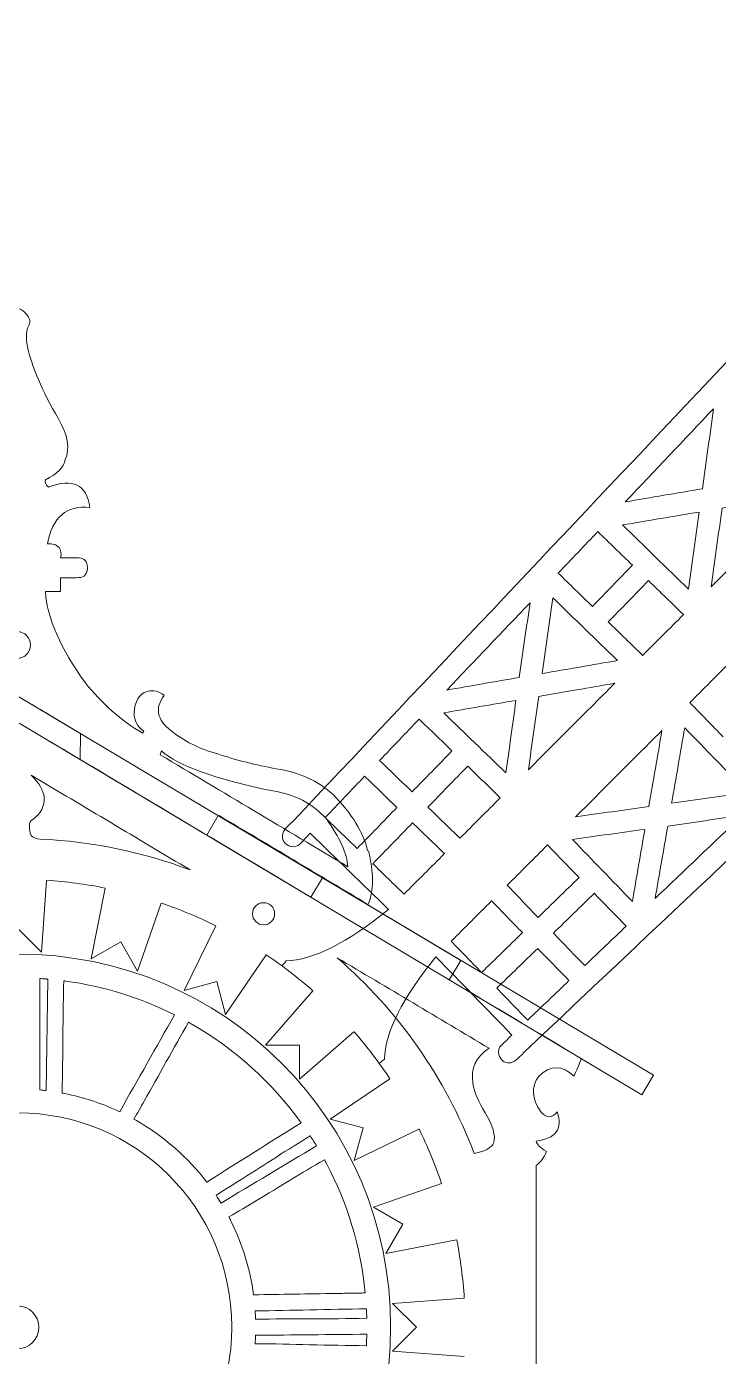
# Model space of a CAD drawing. Header units: inches. Extents: x -28.6 to 20.8, y -14.2 to 28.3.
# Drawn here: x 9.03 to 12.92, y 18.77 to 26.26 of the extents above; entities that cross this region are included whole.
import ezdxf

# ---------------------------------------------------------------- set-up
doc = ezdxf.new("R2010")
doc.units = ezdxf.units.IN
doc.header["$MEASUREMENT"] = 0
doc.layers.add('Layer 1', color=7, linetype='Continuous')

msp = doc.modelspace()

# ---------------------------------------------------------------- linework, layer by layer
at = {"layer": 'Layer 1', "lineweight": 9}
for points in [[(14.7479, 26.2553), (13.3406, 24.7653), (11.9333, 23.2754), (10.526, 21.7854)], [(16.2964, 24.7068), (14.8064, 23.2995), (13.3164, 21.8923), (11.8264, 20.485)], [(12.3956, 23.5812), (12.561, 23.7559), (12.7265, 23.9305), (12.8919, 24.1052)], [(12.8919, 24.1052), (12.8711, 23.9552), (12.8504, 23.8051), (12.8296, 23.6551)], [(12.3956, 23.5812), (12.5402, 23.6058), (12.6849, 23.6305), (12.8296, 23.6551)], [(12.2997, 22.906), (12.3751, 22.9834), (12.4504, 23.0607), (12.5258, 23.1381)], [(11.8503, 22.0746), (12.3364, 22.5608), (12.3156, 22.54), (12.3364, 22.5608)], [(12.1157, 21.8092), (12.6018, 22.2954), (12.581, 22.2746), (12.6018, 22.2954)], [(10.6225, 21.7166), (10.6038, 21.6969), (10.585, 21.6772), (10.5662, 21.6575)], [(11.0636, 21.288), (10.9166, 21.4309), (10.7696, 21.5737), (10.6225, 21.7166)], [(9.1383, 21.4523), (9.2477, 21.4451), (9.3577, 21.4306), (9.4677, 21.4086)], [(9.1383, 21.4523), (9.2477, 21.4451), (9.3577, 21.4306), (9.4677, 21.4086)], [(9.7837, 21.3243), (9.8875, 21.289), (9.99, 21.2466), (10.0906, 21.1968)], [(9.7837, 21.3243), (9.8875, 21.289), (9.99, 21.2466), (10.0906, 21.1968)], [(10.374, 21.0336), (10.4651, 20.9726), (10.5531, 20.9051), (10.6374, 20.831)], [(10.374, 21.0336), (10.4651, 20.9726), (10.5531, 20.9051), (10.6374, 20.831)], [(11.3291, 21.0226), (11.4719, 20.8755), (11.6148, 20.7285), (11.7577, 20.5815)], [(10.8689, 20.6), (10.9412, 20.5176), (11.0087, 20.4295), (11.0709, 20.3362)], [(10.8689, 20.6), (10.9412, 20.5176), (11.0087, 20.4295), (11.0709, 20.3362)], [(11.7577, 20.5815), (11.738, 20.5627), (11.7183, 20.5439), (11.6986, 20.5251)], [(11.2348, 20.0531), (11.2832, 19.9548), (11.3257, 19.8523), (11.3616, 19.746)], [(11.2348, 20.0531), (11.2832, 19.9548), (11.3257, 19.8523), (11.3616, 19.746)], [(11.4466, 19.4302), (11.4679, 19.3226), (11.4824, 19.2126), (11.4896, 19.1007)], [(11.4466, 19.4302), (11.4679, 19.3226), (11.4824, 19.2126), (11.4896, 19.1007)]]:
    msp.add_open_spline(points, degree=3, dxfattribs=at)
at = {"layer": 'Layer 1', "color": 1, "lineweight": 9}
for points, knots in [([(9.3671, 23.1974), (9.3691, 23.2054), (9.3694, 23.2139), (9.368, 23.2232), (9.368, 23.2232), (9.3655, 23.2534), (9.3455, 23.2675), (9.3083, 23.2657), (9.3083, 23.2657), (9.2781, 23.2657), (9.2478, 23.2657), (9.2176, 23.2657), (9.2176, 23.2657), (9.2237, 23.2908), (9.2208, 23.3104), (9.2089, 23.3245), (9.2089, 23.3245), (9.1927, 23.3406), (9.1714, 23.3478), (9.1449, 23.3458), (9.1449, 23.3458), (9.1709, 23.4954), (9.2503, 23.5634), (9.383, 23.5498), (9.383, 23.5498), (9.3639, 23.6787), (9.286, 23.7169), (9.1493, 23.6645), (9.1493, 23.6645), (9.1328, 23.6807), (9.1273, 23.6943), (9.1328, 23.7053), (9.1328, 23.7053), (9.1978, 23.7373), (9.2349, 23.7752), (9.2443, 23.8189), (9.2443, 23.8189), (9.2715, 23.8811), (9.2585, 23.9575), (9.2055, 24.0482), (9.2055, 24.0482), (9.1137, 24.2079), (9.0555, 24.3436), (9.031, 24.4553), (9.031, 24.4553), (9.0206, 24.5092), (9.0238, 24.5498), (9.0406, 24.5772), (9.0406, 24.5772), (9.0501, 24.5963), (9.0451, 24.6161), (9.0256, 24.6365), (9.0256, 24.6365), (9.0054, 24.6598), (8.9881, 24.6708), (8.9738, 24.6695)], [0, 0, 0, 0, 0.071429, 0.071429, 0.071429, 0.071429, 0.142857, 0.142857, 0.142857, 0.142857, 0.214286, 0.214286, 0.214286, 0.214286, 0.285714, 0.285714, 0.285714, 0.285714, 0.357143, 0.357143, 0.357143, 0.357143, 0.428571, 0.428571, 0.428571, 0.428571, 0.5, 0.5, 0.5, 0.5, 0.571429, 0.571429, 0.571429, 0.571429, 0.642857, 0.642857, 0.642857, 0.642857, 0.714286, 0.714286, 0.714286, 0.714286, 0.785714, 0.785714, 0.785714, 0.785714, 0.857143, 0.857143, 0.857143, 0.857143, 0.928571, 0.928571, 0.928571, 0.928571, 1, 1, 1, 1]), ([(9.2166, 23.1549), (9.2468, 23.1549), (9.2771, 23.1549), (9.3073, 23.1549), (9.3073, 23.1549), (9.3446, 23.1531), (9.3645, 23.1672), (9.3671, 23.1974)], [0, 0, 0, 0, 0.5, 0.5, 0.5, 0.5, 1, 1, 1, 1]), ([(9.3558, 22.5647), (9.2174, 22.7561), (9.1429, 22.9266), (9.1322, 23.0763), (9.1322, 23.0763), (9.1603, 23.0763), (9.1885, 23.0763), (9.2166, 23.0762), (9.2166, 23.0762), (9.2166, 23.1025), (9.2166, 23.1287), (9.2166, 23.1549)], [0, 0, 0, 0, 0.333333, 0.333333, 0.333333, 0.333333, 0.666667, 0.666667, 0.666667, 0.666667, 1, 1, 1, 1]), ([(8.9738, 22.8511), (9.0152, 22.8511), (9.0488, 22.8175), (9.0488, 22.7761), (9.0488, 22.7761), (9.0488, 22.7347), (9.0152, 22.7011), (8.9738, 22.7011), (8.9738, 22.7011), (8.9324, 22.7011), (8.8988, 22.7347), (8.8988, 22.7761), (8.8988, 22.7761), (8.8988, 22.8175), (8.9324, 22.8511), (8.9738, 22.8511)], [0, 0, 0, 0, 0.25, 0.25, 0.25, 0.25, 0.5, 0.5, 0.5, 0.5, 0.75, 0.75, 0.75, 0.75, 1, 1, 1, 1]), ([(9.839, 22.2947), (9.7591, 22.3557), (9.7464, 22.4216), (9.801, 22.4925), (9.801, 22.4925), (9.7716, 22.5168), (9.7393, 22.5244), (9.7043, 22.5151), (9.7043, 22.5151), (9.6595, 22.4999), (9.635, 22.4591), (9.6309, 22.3927), (9.6309, 22.3927), (9.6323, 22.3513), (9.6506, 22.3173), (9.6858, 22.2909), (9.6858, 22.2909), (9.6838, 22.2871), (9.6818, 22.2832), (9.6798, 22.2794)], [0, 0, 0, 0, 0.2, 0.2, 0.2, 0.2, 0.4, 0.4, 0.4, 0.4, 0.6, 0.6, 0.6, 0.6, 0.8, 0.8, 0.8, 0.8, 1, 1, 1, 1]), ([(12.5541, 20.3551), (12.5541, 20.3551), (8.9738, 22.4909), (8.9738, 22.4909), (8.9738, 22.4909), (8.9738, 22.4909), (8.9748, 22.3424), (8.9748, 22.3424), (8.9748, 22.3424), (8.9748, 22.3424), (12.4891, 20.2461), (12.4891, 20.2461), (12.4891, 20.2461), (12.4891, 20.2461), (12.5541, 20.3551), (12.5541, 20.3551)], [0, 0, 0, 0, 0.25, 0.25, 0.25, 0.25, 0.5, 0.5, 0.5, 0.5, 0.75, 0.75, 0.75, 0.75, 1, 1, 1, 1]), ([(10.1054, 21.8159), (10.1054, 21.8159), (10.0403, 21.7068), (10.0403, 21.7068), (10.0403, 21.7068), (10.0403, 21.7068), (9.3284, 22.1315), (9.3284, 22.1315), (9.3284, 22.1315), (9.3284, 22.1315), (9.3303, 22.2782), (9.3303, 22.2782)], [0, 0, 0, 0, 0.333333, 0.333333, 0.333333, 0.333333, 0.666667, 0.666667, 0.666667, 0.666667, 1, 1, 1, 1]), ([(10.8345, 21.5284), (10.8296, 21.6026), (10.7892, 21.6924), (10.7134, 21.7978), (10.7134, 21.7978), (10.6351, 21.8848), (10.5344, 21.9371), (10.4113, 21.9549), (10.4113, 21.9549), (10.09, 22.0212), (9.8811, 22.0963), (9.7848, 22.1803), (9.7848, 22.1803), (9.7825, 22.1731), (9.7803, 22.1659), (9.7781, 22.1587)], [0, 0, 0, 0, 0.25, 0.25, 0.25, 0.25, 0.5, 0.5, 0.5, 0.5, 0.75, 0.75, 0.75, 0.75, 1, 1, 1, 1]), ([(10.102, 22.163), (10.2076, 22.1282), (10.3171, 22.1005), (10.4306, 22.0799), (10.4306, 22.0799), (10.5593, 22.0603), (10.6663, 22.0119), (10.7516, 21.9347), (10.7516, 21.9347), (10.8577, 21.8263), (10.9223, 21.7208), (10.9454, 21.6184)], [0, 0, 0, 0, 0.333333, 0.333333, 0.333333, 0.333333, 0.666667, 0.666667, 0.666667, 0.666667, 1, 1, 1, 1]), ([(9.052, 22.0441), (9.0982, 21.9975), (9.1224, 21.9566), (9.1244, 21.9213), (9.1244, 21.9213), (9.1286, 21.8701), (9.1075, 21.828), (9.0612, 21.7951), (9.0612, 21.7951), (9.0478, 21.7882), (9.0418, 21.7764), (9.0433, 21.7597), (9.0433, 21.7597), (9.0413, 21.7348), (9.0446, 21.7164), (9.053, 21.7044), (9.053, 21.7044), (9.0609, 21.6924), (9.0776, 21.6857), (9.103, 21.6842)], [0, 0, 0, 0, 0.2, 0.2, 0.2, 0.2, 0.4, 0.4, 0.4, 0.4, 0.6, 0.6, 0.6, 0.6, 0.8, 0.8, 0.8, 0.8, 1, 1, 1, 1]), ([(10.9508, 21.6189), (10.9797, 21.4986), (10.9805, 21.3978), (10.9489, 21.3163), (10.9489, 21.3163), (10.6687, 21.4835), (10.3893, 21.6501), (10.1108, 21.8163)], [0, 0, 0, 0, 0.5, 0.5, 0.5, 0.5, 1, 1, 1, 1]), ([(11.4049, 20.8928), (11.4049, 20.8928), (11.4699, 21.0019), (11.4699, 21.0019), (11.4699, 21.0019), (11.4699, 21.0019), (10.691, 21.4666), (10.691, 21.4666), (10.691, 21.4666), (10.691, 21.4666), (10.6259, 21.3575), (10.6259, 21.3575)], [0, 0, 0, 0, 0.333333, 0.333333, 0.333333, 0.333333, 0.666667, 0.666667, 0.666667, 0.666667, 1, 1, 1, 1]), ([(10.4224, 21.2639), (10.4224, 21.2293), (10.3944, 21.2014), (10.3599, 21.2014), (10.3599, 21.2014), (10.3254, 21.2014), (10.2974, 21.2293), (10.2974, 21.2639), (10.2974, 21.2639), (10.2974, 21.2984), (10.3254, 21.3264), (10.3599, 21.3264), (10.3599, 21.3264), (10.3944, 21.3264), (10.4224, 21.2984), (10.4224, 21.2639)], [0, 0, 0, 0, 0.25, 0.25, 0.25, 0.25, 0.5, 0.5, 0.5, 0.5, 0.75, 0.75, 0.75, 0.75, 1, 1, 1, 1]), ([(6.8748, 18.9402), (6.8748, 18.9415), (6.8748, 18.9428), (6.8748, 18.9442), (6.8748, 18.9442), (6.877, 20.1036), (7.8189, 21.0372), (8.9772, 21.0372), (8.9772, 21.0372), (10.1368, 21.0372), (11.0748, 20.1015), (11.0748, 18.9402)], [0, 0, 0, 0, 0.333333, 0.333333, 0.333333, 0.333333, 0.666667, 0.666667, 0.666667, 0.666667, 1, 1, 1, 1]), ([(9.1012, 20.8997), (9.0986, 20.7227), (9.1024, 20.5449), (9.1018, 20.3676), (9.1018, 20.3676), (9.1017, 20.3359), (9.1015, 20.3042), (9.101, 20.2725)], [0, 0, 0, 0, 0.5, 0.5, 0.5, 0.5, 1, 1, 1, 1]), ([(9.1012, 20.8996), (9.1012, 20.8996), (9.1063, 20.8993), (9.1063, 20.8993), (9.1063, 20.8993), (9.1166, 20.8986), (9.1269, 20.8979), (9.1372, 20.897), (9.1372, 20.897), (9.1372, 20.897), (9.1379, 20.897), (9.1379, 20.897), (9.1379, 20.897), (9.1379, 20.897), (9.1386, 20.8969), (9.1386, 20.8969), (9.1386, 20.8969), (9.1386, 20.8969), (9.1393, 20.8969), (9.1393, 20.8969), (9.1393, 20.8969), (9.1393, 20.8969), (9.14, 20.8968), (9.14, 20.8968), (9.14, 20.8968), (9.14, 20.8968), (9.1407, 20.8968), (9.1407, 20.8968), (9.1407, 20.8968), (9.1407, 20.8968), (9.1414, 20.8967), (9.1414, 20.8967), (9.1414, 20.8967), (9.1414, 20.8967), (9.1421, 20.8966), (9.1421, 20.8966), (9.1421, 20.8966), (9.1421, 20.8966), (9.1428, 20.8966), (9.1428, 20.8966), (9.1428, 20.8966), (9.1428, 20.8966), (9.1435, 20.8965), (9.1435, 20.8965), (9.1435, 20.8965), (9.1435, 20.8965), (9.1442, 20.8965), (9.1442, 20.8965), (9.1442, 20.8965), (9.1442, 20.8965), (9.1449, 20.8964), (9.1449, 20.8964), (9.1449, 20.8964), (9.1449, 20.8964), (9.1456, 20.8963), (9.1456, 20.8963), (9.1456, 20.8963), (9.1456, 20.8963), (9.1462, 20.8963), (9.1462, 20.8963), (9.1462, 20.8963), (9.1462, 20.8963), (9.1463, 20.8963), (9.1463, 20.8963)], [0, 0, 0, 0, 0.0625, 0.0625, 0.0625, 0.0625, 0.125, 0.125, 0.125, 0.125, 0.1875, 0.1875, 0.1875, 0.1875, 0.25, 0.25, 0.25, 0.25, 0.3125, 0.3125, 0.3125, 0.3125, 0.375, 0.375, 0.375, 0.375, 0.4375, 0.4375, 0.4375, 0.4375, 0.5, 0.5, 0.5, 0.5, 0.5625, 0.5625, 0.5625, 0.5625, 0.625, 0.625, 0.625, 0.625, 0.6875, 0.6875, 0.6875, 0.6875, 0.75, 0.75, 0.75, 0.75, 0.8125, 0.8125, 0.8125, 0.8125, 0.875, 0.875, 0.875, 0.875, 0.9375, 0.9375, 0.9375, 0.9375, 1, 1, 1, 1]), ([(9.1365, 20.2688), (9.1365, 20.2688), (9.1365, 20.2688), (9.1365, 20.2688), (9.1365, 20.2688), (9.1365, 20.2688), (9.1462, 20.8963), (9.1462, 20.8963), (9.1462, 20.8963), (9.1462, 20.8963), (9.1462, 20.8963), (9.1462, 20.8963)], [0, 0, 0, 0, 0.333333, 0.333333, 0.333333, 0.333333, 0.666667, 0.666667, 0.666667, 0.666667, 1, 1, 1, 1]), ([(9.2357, 20.8866), (9.2305, 20.7101), (9.2315, 20.5294), (9.2282, 20.3517), (9.2282, 20.3517), (9.2276, 20.3194), (9.2269, 20.2872), (9.2259, 20.2552)], [0, 0, 0, 0, 0.5, 0.5, 0.5, 0.5, 1, 1, 1, 1]), ([(9.2358, 20.8866), (9.2358, 20.8866), (9.2409, 20.886), (9.2409, 20.886), (9.2409, 20.886), (9.2409, 20.886), (9.2449, 20.8854), (9.2449, 20.8854), (9.2449, 20.8854), (9.4631, 20.8558), (9.6698, 20.7905), (9.859, 20.6956)], [0, 0, 0, 0, 0.333333, 0.333333, 0.333333, 0.333333, 0.666667, 0.666667, 0.666667, 0.666667, 1, 1, 1, 1]), ([(9.9383, 20.6535), (9.8526, 20.5069), (9.772, 20.3574), (9.6883, 20.2097), (9.6883, 20.2097), (9.6691, 20.176), (9.6498, 20.1423), (9.6302, 20.1088)], [0, 0, 0, 0, 0.5, 0.5, 0.5, 0.5, 1, 1, 1, 1]), ([(9.9383, 20.6535), (9.9383, 20.6535), (9.9383, 20.6535), (9.9383, 20.6535), (9.9383, 20.6535), (9.9383, 20.6535), (9.9422, 20.6513), (9.9422, 20.6513), (9.9422, 20.6513), (9.9422, 20.6513), (9.9522, 20.6456), (9.9522, 20.6456), (9.9522, 20.6456), (10.1964, 20.5061), (10.4077, 20.3156), (10.5715, 20.0885)], [0, 0, 0, 0, 0.25, 0.25, 0.25, 0.25, 0.5, 0.5, 0.5, 0.5, 0.75, 0.75, 0.75, 0.75, 1, 1, 1, 1]), ([(11.6287, 20.507), (11.5556, 20.4606), (11.5254, 20.3951), (11.5381, 20.3106), (11.5381, 20.3106), (11.546, 20.2587), (11.5692, 20.2033), (11.6076, 20.1443), (11.6076, 20.1443), (11.6505, 20.0716), (11.6665, 20.0157), (11.6556, 19.9766)], [0, 0, 0, 0, 0.333333, 0.333333, 0.333333, 0.333333, 0.666667, 0.666667, 0.666667, 0.666667, 1, 1, 1, 1]), ([(12.0117, 20.1487), (11.9829, 20.1135), (11.9526, 20.1135), (11.9209, 20.1487), (11.9209, 20.1487), (11.8681, 20.2232), (11.8639, 20.2903), (11.9082, 20.3499), (11.9082, 20.3499), (11.9752, 20.4142), (12.0414, 20.4141), (12.1069, 20.3496), (12.1069, 20.3496), (12.121, 20.3827), (12.1351, 20.4158), (12.1492, 20.4488)], [0, 0, 0, 0, 0.25, 0.25, 0.25, 0.25, 0.5, 0.5, 0.5, 0.5, 0.75, 0.75, 0.75, 0.75, 1, 1, 1, 1]), ([(9.1011, 20.2726), (9.1129, 20.2715), (9.1247, 20.2702), (9.1365, 20.2688), (9.1365, 20.2688), (9.1365, 20.2688), (9.1365, 20.2688), (9.1365, 20.2688), (9.1365, 20.2688), (9.1365, 20.2688), (9.1367, 20.2688), (9.1367, 20.2688)], [0, 0, 0, 0, 0.333333, 0.333333, 0.333333, 0.333333, 0.666667, 0.666667, 0.666667, 0.666667, 1, 1, 1, 1]), ([(9.226, 20.2552), (9.2301, 20.2544), (9.2342, 20.2536), (9.2384, 20.2528), (9.2384, 20.2528), (9.3478, 20.2312), (9.4524, 20.1963), (9.5504, 20.1499)], [0, 0, 0, 0, 0.5, 0.5, 0.5, 0.5, 1, 1, 1, 1]), ([(7.7684, 18.9389), (7.7684, 18.9406), (7.7684, 18.9424), (7.7684, 18.9441), (7.7684, 18.9441), (7.7684, 18.9441), (7.7684, 18.9449), (7.7684, 18.9449), (7.7684, 18.9449), (7.7717, 19.6092), (8.312, 20.1436), (8.9762, 20.1436), (8.9762, 20.1436), (9.6411, 20.1436), (10.1792, 19.608), (10.1811, 18.9426), (10.1811, 18.9426), (10.1812, 18.9414), (10.1812, 18.9401), (10.1812, 18.9389)], [0, 0, 0, 0, 0.2, 0.2, 0.2, 0.2, 0.4, 0.4, 0.4, 0.4, 0.6, 0.6, 0.6, 0.6, 0.8, 0.8, 0.8, 0.8, 1, 1, 1, 1]), ([(11.8934, 19.8481), (11.9191, 19.8655), (11.9384, 19.8914), (11.9515, 19.9257), (11.9515, 19.9257), (11.9177, 19.9467), (11.8984, 19.9664), (11.8934, 19.9848), (11.8934, 19.9848), (12.0052, 19.9987), (12.0446, 20.0533), (12.0117, 20.1487)], [0, 0, 0, 0, 0.333333, 0.333333, 0.333333, 0.333333, 0.666667, 0.666667, 0.666667, 0.666667, 1, 1, 1, 1]), ([(9.6302, 20.1088), (9.6351, 20.106), (9.64, 20.1033), (9.6448, 20.1005), (9.6448, 20.1005), (9.7984, 20.0121), (9.9328, 19.8941), (10.0401, 19.7543)], [0, 0, 0, 0, 0.5, 0.5, 0.5, 0.5, 1, 1, 1, 1]), ([(10.6224, 20.0144), (10.6224, 20.0144), (10.6223, 20.0144), (10.6223, 20.0144), (10.6223, 20.0144), (10.4947, 19.9366), (10.3693, 19.8549), (10.2429, 19.7749), (10.2429, 19.7749), (10.1929, 19.7432), (10.1428, 19.7118), (10.0923, 19.6811)], [0, 0, 0, 0, 0.333333, 0.333333, 0.333333, 0.333333, 0.666667, 0.666667, 0.666667, 0.666667, 1, 1, 1, 1]), ([(10.6223, 20.0144), (10.6223, 20.0144), (10.6223, 20.0144), (10.6223, 20.0144), (10.6223, 20.0144), (10.6223, 20.0144), (10.6238, 20.0121), (10.6238, 20.0121), (10.6238, 20.0121), (10.6354, 19.9943), (10.6467, 19.9763), (10.6578, 19.9581)], [0, 0, 0, 0, 0.333333, 0.333333, 0.333333, 0.333333, 0.666667, 0.666667, 0.666667, 0.666667, 1, 1, 1, 1]), ([(10.7026, 19.8803), (10.5738, 19.8056), (10.447, 19.7269), (10.3194, 19.6499), (10.3194, 19.6499), (10.2681, 19.619), (10.2168, 19.5884), (10.1651, 19.5584), (10.1651, 19.5584), (10.1651, 19.5584), (10.165, 19.5583), (10.165, 19.5583), (10.165, 19.5583), (10.165, 19.5583), (10.165, 19.5583), (10.165, 19.5583)], [0, 0, 0, 0, 0.25, 0.25, 0.25, 0.25, 0.5, 0.5, 0.5, 0.5, 0.75, 0.75, 0.75, 0.75, 1, 1, 1, 1]), ([(10.7026, 19.8803), (10.7026, 19.8803), (10.7026, 19.8803), (10.7026, 19.8803), (10.7026, 19.8803), (10.7026, 19.8803), (10.7038, 19.878), (10.7038, 19.878), (10.7038, 19.878), (10.7073, 19.8715), (10.7108, 19.8651), (10.7142, 19.8586), (10.7142, 19.8586), (10.831, 19.6378), (10.907, 19.3918), (10.932, 19.1305), (10.932, 19.1305), (10.932, 19.1305), (10.932, 19.1305), (10.932, 19.1305)], [0, 0, 0, 0, 0.2, 0.2, 0.2, 0.2, 0.4, 0.4, 0.4, 0.4, 0.6, 0.6, 0.6, 0.6, 0.8, 0.8, 0.8, 0.8, 1, 1, 1, 1]), ([(10.165, 19.5584), (10.165, 19.5584), (10.165, 19.5583), (10.165, 19.5583), (10.165, 19.5583), (10.1694, 19.5499), (10.1737, 19.5414), (10.1779, 19.5329), (10.1779, 19.5329), (10.2409, 19.4055), (10.2842, 19.2666), (10.3038, 19.12), (10.3038, 19.12), (10.3038, 19.12), (10.3039, 19.1197), (10.3039, 19.1197)], [0, 0, 0, 0, 0.25, 0.25, 0.25, 0.25, 0.5, 0.5, 0.5, 0.5, 0.75, 0.75, 0.75, 0.75, 1, 1, 1, 1]), ([(10.3038, 19.12), (10.3038, 19.12), (10.3038, 19.12), (10.3038, 19.12), (10.3038, 19.12), (10.4573, 19.1226), (10.6114, 19.1251), (10.7653, 19.1277), (10.7653, 19.1277), (10.7653, 19.1277), (10.7751, 19.1279), (10.7751, 19.1279), (10.7751, 19.1279), (10.7751, 19.1279), (10.7849, 19.128), (10.7849, 19.128), (10.7849, 19.128), (10.7849, 19.128), (10.7947, 19.1282), (10.7947, 19.1282), (10.7947, 19.1282), (10.7947, 19.1282), (10.8045, 19.1284), (10.8045, 19.1284), (10.8045, 19.1284), (10.8045, 19.1284), (10.8143, 19.1285), (10.8143, 19.1285), (10.8143, 19.1285), (10.8143, 19.1285), (10.8241, 19.1287), (10.8241, 19.1287), (10.8241, 19.1287), (10.8241, 19.1287), (10.834, 19.1289), (10.834, 19.1289), (10.834, 19.1289), (10.834, 19.1289), (10.8438, 19.129), (10.8438, 19.129), (10.8438, 19.129), (10.8438, 19.129), (10.8536, 19.1292), (10.8536, 19.1292), (10.8536, 19.1292), (10.8536, 19.1292), (10.8732, 19.1295), (10.8732, 19.1295), (10.8732, 19.1295), (10.8732, 19.1295), (10.883, 19.1297), (10.883, 19.1297), (10.883, 19.1297), (10.883, 19.1297), (10.8928, 19.1299), (10.8928, 19.1299), (10.8928, 19.1299), (10.8928, 19.1299), (10.9026, 19.13), (10.9026, 19.13), (10.9026, 19.13), (10.9026, 19.13), (10.9124, 19.1302), (10.9124, 19.1302), (10.9124, 19.1302), (10.9124, 19.1302), (10.9222, 19.1304), (10.9222, 19.1304), (10.9222, 19.1304), (10.9222, 19.1304), (10.932, 19.1305), (10.932, 19.1305), (10.932, 19.1305), (10.932, 19.1305), (10.932, 19.1305), (10.932, 19.1305)], [0, 0, 0, 0, 0.052632, 0.052632, 0.052632, 0.052632, 0.105263, 0.105263, 0.105263, 0.105263, 0.157895, 0.157895, 0.157895, 0.157895, 0.210526, 0.210526, 0.210526, 0.210526, 0.263158, 0.263158, 0.263158, 0.263158, 0.315789, 0.315789, 0.315789, 0.315789, 0.368421, 0.368421, 0.368421, 0.368421, 0.421053, 0.421053, 0.421053, 0.421053, 0.473684, 0.473684, 0.473684, 0.473684, 0.526316, 0.526316, 0.526316, 0.526316, 0.578947, 0.578947, 0.578947, 0.578947, 0.631579, 0.631579, 0.631579, 0.631579, 0.684211, 0.684211, 0.684211, 0.684211, 0.736842, 0.736842, 0.736842, 0.736842, 0.789474, 0.789474, 0.789474, 0.789474, 0.842105, 0.842105, 0.842105, 0.842105, 0.894737, 0.894737, 0.894737, 0.894737, 0.947368, 0.947368, 0.947368, 0.947368, 1, 1, 1, 1]), ([(8.9748, 19.0577), (9.0413, 19.0577), (9.0953, 19.0037), (9.0953, 18.9372), (9.0953, 18.9372), (9.0953, 18.8706), (9.0413, 18.8166), (8.9748, 18.8166), (8.9748, 18.8166), (8.9082, 18.8166), (8.8542, 18.8706), (8.8542, 18.9372), (8.8542, 18.9372), (8.8542, 19.0037), (8.9082, 19.0577), (8.9748, 19.0577)], [0, 0, 0, 0, 0.25, 0.25, 0.25, 0.25, 0.5, 0.5, 0.5, 0.5, 0.75, 0.75, 0.75, 0.75, 1, 1, 1, 1]), ([(10.9385, 19.041), (10.8321, 19.0406), (10.7257, 19.038), (10.6194, 19.0355), (10.6194, 19.0355), (10.5172, 19.033), (10.4151, 19.0306), (10.3128, 19.0303)], [0, 0, 0, 0, 0.5, 0.5, 0.5, 0.5, 1, 1, 1, 1]), ([(10.9385, 19.0409), (10.9385, 19.0409), (10.9385, 19.0409), (10.9385, 19.0409), (10.9385, 19.0409), (10.9394, 19.0233), (10.9401, 19.0058), (10.9405, 18.9881)], [0, 0, 0, 0, 0.5, 0.5, 0.5, 0.5, 1, 1, 1, 1]), ([(6.8748, 18.9402), (6.8748, 17.7789), (7.8152, 16.8372), (8.9748, 16.8372), (8.9748, 16.8372), (10.1344, 16.8372), (11.0748, 17.7789), (11.0748, 18.9402)], [0, 0, 0, 0, 0.5, 0.5, 0.5, 0.5, 1, 1, 1, 1]), ([(7.7684, 18.9389), (7.7684, 18.2718), (8.3086, 17.7307), (8.9748, 17.7307), (8.9748, 17.7307), (9.6409, 17.7307), (10.1812, 18.2718), (10.1812, 18.9389)], [0, 0, 0, 0, 0.5, 0.5, 0.5, 0.5, 1, 1, 1, 1]), ([(10.9405, 18.9881), (10.9405, 18.9881), (10.937, 18.988), (10.937, 18.988), (10.937, 18.988), (10.8348, 18.9857), (10.7328, 18.9855), (10.6308, 18.9853), (10.6308, 18.9853), (10.5257, 18.985), (10.4205, 18.9848), (10.3152, 18.9824)], [0, 0, 0, 0, 0.333333, 0.333333, 0.333333, 0.333333, 0.666667, 0.666667, 0.666667, 0.666667, 1, 1, 1, 1]), ([(10.3126, 18.8446), (10.3126, 18.8446), (10.3126, 18.8448), (10.3126, 18.8448), (10.3126, 18.8448), (10.3137, 18.8605), (10.3145, 18.8764), (10.3151, 18.8922)], [0, 0, 0, 0, 0.5, 0.5, 0.5, 0.5, 1, 1, 1, 1]), ([(10.9382, 18.8339), (10.9382, 18.8339), (10.9382, 18.834), (10.9382, 18.834), (10.9382, 18.834), (10.9382, 18.834), (10.9383, 18.8341), (10.9383, 18.8341), (10.9383, 18.8341), (10.9394, 18.8554), (10.9402, 18.8768), (10.9406, 18.8983)], [0, 0, 0, 0, 0.333333, 0.333333, 0.333333, 0.333333, 0.666667, 0.666667, 0.666667, 0.666667, 1, 1, 1, 1]), ([(10.9383, 18.834), (10.9383, 18.834), (10.9382, 18.834), (10.9382, 18.834), (10.9382, 18.834), (10.8319, 18.8343), (10.7256, 18.837), (10.6193, 18.8396), (10.6193, 18.8396), (10.5188, 18.842), (10.4183, 18.8444), (10.3178, 18.8448), (10.3178, 18.8448), (10.3178, 18.8448), (10.3126, 18.8448), (10.3126, 18.8448)], [0, 0, 0, 0, 0.25, 0.25, 0.25, 0.25, 0.5, 0.5, 0.5, 0.5, 0.75, 0.75, 0.75, 0.75, 1, 1, 1, 1])]:
    msp.add_open_spline(points, degree=3, knots=knots, dxfattribs=at)
at = {"layer": 'Layer 1', "lineweight": 9}
for points, knots in [([(12.8784, 23.1028), (12.9787, 23.203), (13.1524, 23.3767), (13.3995, 23.6238), (13.3995, 23.6238), (13.2464, 23.5979), (13.0933, 23.572), (12.9403, 23.5461), (12.9403, 23.5461), (12.9196, 23.3983), (12.899, 23.2505), (12.8784, 23.1028)], [0, 0, 0, 0, 0.333333, 0.333333, 0.333333, 0.333333, 0.666667, 0.666667, 0.666667, 0.666667, 1, 1, 1, 1]), ([(12.7514, 23.091), (12.6275, 23.2111), (12.5036, 23.3312), (12.3797, 23.4513), (12.3797, 23.4513), (12.5236, 23.4756), (12.6675, 23.5), (12.8114, 23.5243), (12.8114, 23.5243), (12.7914, 23.3799), (12.7714, 23.2354), (12.7514, 23.091)], [0, 0, 0, 0, 0.333333, 0.333333, 0.333333, 0.333333, 0.666667, 0.666667, 0.666667, 0.666667, 1, 1, 1, 1]), ([(12.4358, 23.2253), (12.3709, 23.2882), (12.3059, 23.3511), (12.241, 23.414), (12.241, 23.414), (12.1667, 23.3361), (12.0924, 23.2582), (12.0181, 23.1802), (12.0181, 23.1802), (12.0821, 23.1179), (12.1462, 23.0555), (12.2102, 22.9932), (12.2102, 22.9932), (12.2854, 23.0705), (12.3606, 23.1479), (12.4358, 23.2253)], [0, 0, 0, 0, 0.25, 0.25, 0.25, 0.25, 0.5, 0.5, 0.5, 0.5, 0.75, 0.75, 0.75, 0.75, 1, 1, 1, 1]), ([(12.5258, 23.1381), (12.5915, 23.0745), (12.6572, 23.0109), (12.7229, 22.9472), (12.7229, 22.9472), (12.6463, 22.8707), (12.5698, 22.7941), (12.4932, 22.7176), (12.4932, 22.7176), (12.4287, 22.7804), (12.3642, 22.8432), (12.2997, 22.906)], [0, 0, 0, 0, 0.333333, 0.333333, 0.333333, 0.333333, 0.666667, 0.666667, 0.666667, 0.666667, 1, 1, 1, 1]), ([(11.3912, 22.5228), (11.5474, 22.6866), (11.7036, 22.8504), (11.8598, 23.0142), (11.8598, 23.0142), (11.8391, 22.8738), (11.8184, 22.7334), (11.7977, 22.593), (11.7977, 22.593), (11.6622, 22.5696), (11.5267, 22.5462), (11.3912, 22.5228)], [0, 0, 0, 0, 0.333333, 0.333333, 0.333333, 0.333333, 0.666667, 0.666667, 0.666667, 0.666667, 1, 1, 1, 1]), ([(12.3516, 22.6887), (12.2099, 22.6642), (12.0684, 22.6398), (11.9268, 22.6153), (11.9268, 22.6153), (11.9469, 22.7576), (11.967, 22.8998), (11.9871, 23.0421), (11.9871, 23.0421), (12.1086, 22.9243), (12.2301, 22.8065), (12.3516, 22.6887)], [0, 0, 0, 0, 0.333333, 0.333333, 0.333333, 0.333333, 0.666667, 0.666667, 0.666667, 0.666667, 1, 1, 1, 1]), ([(13.1792, 22.4848), (13.1155, 22.5504), (13.0519, 22.6161), (12.9883, 22.6818), (12.9883, 22.6818), (12.9117, 22.6053), (12.8352, 22.5287), (12.7586, 22.4521), (12.7586, 22.4521), (12.8214, 22.3876), (12.8843, 22.3231), (12.9471, 22.2586)], [0, 0, 0, 0, 0.333333, 0.333333, 0.333333, 0.333333, 0.666667, 0.666667, 0.666667, 0.666667, 1, 1, 1, 1]), ([(12.3364, 22.5608), (12.1938, 22.5361), (12.0512, 22.5115), (11.9086, 22.4868), (11.9086, 22.4868), (11.8891, 22.3494), (11.8697, 22.212), (11.8503, 22.0746)], [0, 0, 0, 0, 0.5, 0.5, 0.5, 0.5, 1, 1, 1, 1]), ([(11.7238, 22.0568), (11.6071, 22.1693), (11.4904, 22.2818), (11.3738, 22.3944), (11.3738, 22.3944), (11.5092, 22.4178), (11.6446, 22.4412), (11.78, 22.4646), (11.78, 22.4646), (11.7613, 22.3287), (11.7425, 22.1927), (11.7238, 22.0568)], [0, 0, 0, 0, 0.333333, 0.333333, 0.333333, 0.333333, 0.666667, 0.666667, 0.666667, 0.666667, 1, 1, 1, 1]), ([(11.0132, 22.1263), (11.0741, 22.0675), (11.1351, 22.0086), (11.196, 21.9497), (11.196, 21.9497), (11.2707, 22.0266), (11.3454, 22.1034), (11.4201, 22.1803), (11.4201, 22.1803), (11.3586, 22.24), (11.297, 22.2997), (11.2354, 22.3594), (11.2354, 22.3594), (11.1613, 22.2817), (11.0873, 22.204), (11.0132, 22.1263)], [0, 0, 0, 0, 0.25, 0.25, 0.25, 0.25, 0.5, 0.5, 0.5, 0.5, 0.75, 0.75, 0.75, 0.75, 1, 1, 1, 1]), ([(12.7297, 22.3105), (12.7053, 22.1689), (12.6808, 22.0273), (12.6564, 21.8857), (12.6564, 21.8857), (12.7986, 21.9058), (12.9409, 21.9259), (13.0832, 21.9461), (13.0832, 21.9461), (12.9654, 22.0675), (12.8476, 22.189), (12.7297, 22.3105)], [0, 0, 0, 0, 0.333333, 0.333333, 0.333333, 0.333333, 0.666667, 0.666667, 0.666667, 0.666667, 1, 1, 1, 1]), ([(12.6018, 22.2954), (12.5772, 22.1528), (12.5525, 22.0101), (12.5279, 21.8675), (12.5279, 21.8675), (12.3905, 21.8481), (12.2531, 21.8286), (12.1157, 21.8092)], [0, 0, 0, 0, 0.5, 0.5, 0.5, 0.5, 1, 1, 1, 1]), ([(11.4652, 21.6896), (11.405, 21.7477), (11.3449, 21.8059), (11.2847, 21.864), (11.2847, 21.864), (11.3594, 21.9407), (11.4342, 22.0175), (11.5089, 22.0942), (11.5089, 22.0942), (11.57, 22.035), (11.631, 21.9757), (11.6921, 21.9165), (11.6921, 21.9165), (11.6165, 21.8409), (11.5408, 21.7652), (11.4652, 21.6896)], [0, 0, 0, 0, 0.25, 0.25, 0.25, 0.25, 0.5, 0.5, 0.5, 0.5, 0.75, 0.75, 0.75, 0.75, 1, 1, 1, 1]), ([(10.9287, 22.0377), (10.8548, 21.9602), (10.781, 21.8828), (10.7072, 21.8054), (10.7072, 21.8054), (10.7669, 21.7473), (10.8266, 21.6892), (10.8864, 21.6312), (10.8864, 21.6312), (10.961, 21.708), (11.0357, 21.7848), (11.1103, 21.8616), (11.1103, 21.8616), (11.0498, 21.9203), (10.9892, 21.979), (10.9287, 22.0377)], [0, 0, 0, 0, 0.25, 0.25, 0.25, 0.25, 0.5, 0.5, 0.5, 0.5, 0.75, 0.75, 0.75, 0.75, 1, 1, 1, 1]), ([(10.526, 21.7854), (10.4854, 21.7494), (10.4654, 21.7218), (10.4661, 21.7026), (10.4661, 21.7026), (10.4661, 21.6724), (10.4817, 21.6522), (10.5129, 21.6421), (10.5129, 21.6421), (10.5354, 21.6388), (10.5532, 21.644), (10.5662, 21.6575)], [0, 0, 0, 0, 0.333333, 0.333333, 0.333333, 0.333333, 0.666667, 0.666667, 0.666667, 0.666667, 1, 1, 1, 1]), ([(11.1988, 21.7758), (11.124, 21.6991), (11.0492, 21.6223), (10.9745, 21.5456), (10.9745, 21.5456), (11.0331, 21.4886), (11.0917, 21.4316), (11.1503, 21.3746), (11.1503, 21.3746), (11.2261, 21.4505), (11.302, 21.5264), (11.3779, 21.6022), (11.3779, 21.6022), (11.3182, 21.6601), (11.2585, 21.718), (11.1988, 21.7758)], [0, 0, 0, 0, 0.25, 0.25, 0.25, 0.25, 0.5, 0.5, 0.5, 0.5, 0.75, 0.75, 0.75, 0.75, 1, 1, 1, 1]), ([(12.5638, 21.3501), (12.7276, 21.5063), (12.8915, 21.6625), (13.0553, 21.8187), (13.0553, 21.8187), (12.9149, 21.798), (12.7745, 21.7773), (12.6341, 21.7566), (12.6341, 21.7566), (12.6106, 21.6211), (12.5872, 21.4856), (12.5638, 21.3501)], [0, 0, 0, 0, 0.333333, 0.333333, 0.333333, 0.333333, 0.666667, 0.666667, 0.666667, 0.666667, 1, 1, 1, 1]), ([(12.0978, 21.6827), (12.2104, 21.566), (12.3229, 21.4494), (12.4354, 21.3327), (12.4354, 21.3327), (12.4589, 21.4681), (12.4823, 21.6035), (12.5057, 21.7389), (12.5057, 21.7389), (12.3697, 21.7202), (12.2338, 21.7014), (12.0978, 21.6827)], [0, 0, 0, 0, 0.333333, 0.333333, 0.333333, 0.333333, 0.666667, 0.666667, 0.666667, 0.666667, 1, 1, 1, 1]), ([(11.7306, 21.4241), (11.7888, 21.364), (11.8469, 21.3038), (11.9051, 21.2436), (11.9051, 21.2436), (11.9818, 21.3184), (12.0585, 21.3931), (12.1353, 21.4678), (12.1353, 21.4678), (12.076, 21.5289), (12.0168, 21.59), (11.9576, 21.6511), (11.9576, 21.6511), (11.8819, 21.5754), (11.8063, 21.4998), (11.7306, 21.4241)], [0, 0, 0, 0, 0.25, 0.25, 0.25, 0.25, 0.5, 0.5, 0.5, 0.5, 0.75, 0.75, 0.75, 0.75, 1, 1, 1, 1]), ([(8.9748, 21.1832), (8.9748, 21.1832), (9.1096, 21.047), (9.1096, 21.047), (9.1096, 21.047), (9.1096, 21.047), (9.1383, 21.452), (9.1383, 21.452)], [0, 0, 0, 0, 0.5, 0.5, 0.5, 0.5, 1, 1, 1, 1]), ([(8.9748, 21.1832), (8.9748, 21.1832), (9.1096, 21.047), (9.1096, 21.047), (9.1096, 21.047), (9.1096, 21.047), (9.1383, 21.452), (9.1383, 21.452)], [0, 0, 0, 0, 0.5, 0.5, 0.5, 0.5, 1, 1, 1, 1]), ([(9.5561, 21.1067), (9.5561, 21.1067), (9.3906, 21.0099), (9.3906, 21.0099), (9.3906, 21.0099), (9.3906, 21.0099), (9.4677, 21.4086), (9.4677, 21.4086)], [0, 0, 0, 0, 0.5, 0.5, 0.5, 0.5, 1, 1, 1, 1]), ([(9.5561, 21.1067), (9.5561, 21.1067), (9.3906, 21.0099), (9.3906, 21.0099), (9.3906, 21.0099), (9.3906, 21.0099), (9.4677, 21.4086), (9.4677, 21.4086)], [0, 0, 0, 0, 0.5, 0.5, 0.5, 0.5, 1, 1, 1, 1]), ([(9.5561, 21.1067), (9.5561, 21.1067), (9.651, 20.9402), (9.651, 20.9402), (9.651, 20.9402), (9.651, 20.9402), (9.7836, 21.3239), (9.7836, 21.3239)], [0, 0, 0, 0, 0.5, 0.5, 0.5, 0.5, 1, 1, 1, 1]), ([(9.5561, 21.1067), (9.5561, 21.1067), (9.651, 20.9402), (9.651, 20.9402), (9.651, 20.9402), (9.651, 20.9402), (9.7836, 21.3239), (9.7836, 21.3239)], [0, 0, 0, 0, 0.5, 0.5, 0.5, 0.5, 1, 1, 1, 1]), ([(11.8169, 21.1577), (11.7401, 21.0829), (11.6634, 21.0082), (11.5866, 20.9334), (11.5866, 20.9334), (11.5296, 20.992), (11.4727, 21.0506), (11.4157, 21.1092), (11.4157, 21.1092), (11.4916, 21.1851), (11.5674, 21.261), (11.6433, 21.3368), (11.6433, 21.3368), (11.7012, 21.2771), (11.759, 21.2174), (11.8169, 21.1577)], [0, 0, 0, 0, 0.25, 0.25, 0.25, 0.25, 0.5, 0.5, 0.5, 0.5, 0.75, 0.75, 0.75, 0.75, 1, 1, 1, 1]), ([(12.1674, 20.9721), (12.1085, 21.0331), (12.0497, 21.094), (11.9908, 21.1549), (11.9908, 21.1549), (12.0676, 21.2296), (12.1445, 21.3044), (12.2213, 21.3791), (12.2213, 21.3791), (12.2811, 21.3175), (12.3408, 21.2559), (12.4005, 21.1944), (12.4005, 21.1944), (12.3228, 21.1203), (12.2451, 21.0462), (12.1674, 20.9721)], [0, 0, 0, 0, 0.25, 0.25, 0.25, 0.25, 0.5, 0.5, 0.5, 0.5, 0.75, 0.75, 0.75, 0.75, 1, 1, 1, 1]), ([(11.0636, 21.288), (10.8305, 21.1003), (10.6382, 21.0038), (10.4867, 20.9985), (10.4867, 20.9985), (10.4802, 20.9908), (10.47, 20.9786), (10.4635, 20.9708)], [0, 0, 0, 0, 0.5, 0.5, 0.5, 0.5, 1, 1, 1, 1]), ([(10.0978, 20.8823), (10.0978, 20.8823), (9.9129, 20.8317), (9.9129, 20.8317), (9.9129, 20.8317), (9.9129, 20.8317), (10.0906, 21.1968), (10.0906, 21.1968)], [0, 0, 0, 0, 0.5, 0.5, 0.5, 0.5, 1, 1, 1, 1]), ([(10.0978, 20.8823), (10.0978, 20.8823), (9.9129, 20.8317), (9.9129, 20.8317), (9.9129, 20.8317), (9.9129, 20.8317), (10.0906, 21.1968), (10.0906, 21.1968)], [0, 0, 0, 0, 0.5, 0.5, 0.5, 0.5, 1, 1, 1, 1]), ([(10.0978, 20.8823), (10.0978, 20.8823), (10.1464, 20.6969), (10.1464, 20.6969), (10.1464, 20.6969), (10.1464, 20.6969), (10.3738, 21.0333), (10.3738, 21.0333)], [0, 0, 0, 0, 0.5, 0.5, 0.5, 0.5, 1, 1, 1, 1]), ([(10.0978, 20.8823), (10.0978, 20.8823), (10.1464, 20.6969), (10.1464, 20.6969), (10.1464, 20.6969), (10.1464, 20.6969), (10.3738, 21.0333), (10.3738, 21.0333)], [0, 0, 0, 0, 0.5, 0.5, 0.5, 0.5, 1, 1, 1, 1]), ([(12.0787, 20.8876), (12.0013, 20.8138), (11.9239, 20.7399), (11.8464, 20.6661), (11.8464, 20.6661), (11.7884, 20.7258), (11.7303, 20.7856), (11.6722, 20.8453), (11.6722, 20.8453), (11.749, 20.92), (11.8258, 20.9946), (11.9026, 21.0693), (11.9026, 21.0693), (11.9613, 21.0087), (12.02, 20.9482), (12.0787, 20.8876)], [0, 0, 0, 0, 0.25, 0.25, 0.25, 0.25, 0.5, 0.5, 0.5, 0.5, 0.75, 0.75, 0.75, 0.75, 1, 1, 1, 1]), ([(11.3291, 21.0226), (11.1413, 20.7895), (11.0449, 20.5972), (11.0396, 20.4457), (11.0396, 20.4457), (11.0272, 20.4353), (11.0236, 20.4323), (11.0112, 20.4219)], [0, 0, 0, 0, 0.5, 0.5, 0.5, 0.5, 1, 1, 1, 1]), ([(10.563, 20.5253), (10.563, 20.5253), (10.3713, 20.5243), (10.3713, 20.5243), (10.3713, 20.5243), (10.3713, 20.5243), (10.6374, 20.831), (10.6374, 20.831)], [0, 0, 0, 0, 0.5, 0.5, 0.5, 0.5, 1, 1, 1, 1]), ([(10.563, 20.5253), (10.563, 20.5253), (10.3713, 20.5243), (10.3713, 20.5243), (10.3713, 20.5243), (10.3713, 20.5243), (10.6374, 20.831), (10.6374, 20.831)], [0, 0, 0, 0, 0.5, 0.5, 0.5, 0.5, 1, 1, 1, 1]), ([(10.563, 20.5253), (10.563, 20.5253), (10.5619, 20.3337), (10.5619, 20.3337), (10.5619, 20.3337), (10.5619, 20.3337), (10.8686, 20.5998), (10.8686, 20.5998)], [0, 0, 0, 0, 0.5, 0.5, 0.5, 0.5, 1, 1, 1, 1]), ([(10.563, 20.5253), (10.563, 20.5253), (10.5619, 20.3337), (10.5619, 20.3337), (10.5619, 20.3337), (10.5619, 20.3337), (10.8686, 20.5998), (10.8686, 20.5998)], [0, 0, 0, 0, 0.5, 0.5, 0.5, 0.5, 1, 1, 1, 1]), ([(11.8264, 20.485), (11.7905, 20.4443), (11.7629, 20.4243), (11.7437, 20.425), (11.7437, 20.425), (11.7134, 20.425), (11.6933, 20.4406), (11.6832, 20.4718), (11.6832, 20.4718), (11.6799, 20.4944), (11.685, 20.5121), (11.6986, 20.5251)], [0, 0, 0, 0, 0.333333, 0.333333, 0.333333, 0.333333, 0.666667, 0.666667, 0.666667, 0.666667, 1, 1, 1, 1]), ([(10.9199, 20.0602), (10.9199, 20.0602), (10.7345, 20.1088), (10.7345, 20.1088), (10.7345, 20.1088), (10.7345, 20.1088), (11.0709, 20.3362), (11.0709, 20.3362)], [0, 0, 0, 0, 0.5, 0.5, 0.5, 0.5, 1, 1, 1, 1]), ([(10.9199, 20.0602), (10.9199, 20.0602), (10.7345, 20.1088), (10.7345, 20.1088), (10.7345, 20.1088), (10.7345, 20.1088), (11.0709, 20.3362), (11.0709, 20.3362)], [0, 0, 0, 0, 0.5, 0.5, 0.5, 0.5, 1, 1, 1, 1]), ([(10.9199, 20.0602), (10.9199, 20.0602), (10.8693, 19.8753), (10.8693, 19.8753), (10.8693, 19.8753), (10.8693, 19.8753), (11.2344, 20.0529), (11.2344, 20.0529)], [0, 0, 0, 0, 0.5, 0.5, 0.5, 0.5, 1, 1, 1, 1]), ([(10.9199, 20.0602), (10.9199, 20.0602), (10.8693, 19.8753), (10.8693, 19.8753), (10.8693, 19.8753), (10.8693, 19.8753), (11.2344, 20.0529), (11.2344, 20.0529)], [0, 0, 0, 0, 0.5, 0.5, 0.5, 0.5, 1, 1, 1, 1]), ([(11.1443, 19.5185), (11.1443, 19.5185), (10.9778, 19.6134), (10.9778, 19.6134), (10.9778, 19.6134), (10.9778, 19.6134), (11.3616, 19.746), (11.3616, 19.746)], [0, 0, 0, 0, 0.5, 0.5, 0.5, 0.5, 1, 1, 1, 1]), ([(11.1443, 19.5185), (11.1443, 19.5185), (10.9778, 19.6134), (10.9778, 19.6134), (10.9778, 19.6134), (10.9778, 19.6134), (11.3616, 19.746), (11.3616, 19.746)], [0, 0, 0, 0, 0.5, 0.5, 0.5, 0.5, 1, 1, 1, 1]), ([(11.1443, 19.5185), (11.1443, 19.5185), (11.0476, 19.353), (11.0476, 19.353), (11.0476, 19.353), (11.0476, 19.353), (11.4462, 19.4301), (11.4462, 19.4301)], [0, 0, 0, 0, 0.5, 0.5, 0.5, 0.5, 1, 1, 1, 1]), ([(11.1443, 19.5185), (11.1443, 19.5185), (11.0476, 19.353), (11.0476, 19.353), (11.0476, 19.353), (11.0476, 19.353), (11.4462, 19.4301), (11.4462, 19.4301)], [0, 0, 0, 0, 0.5, 0.5, 0.5, 0.5, 1, 1, 1, 1]), ([(11.2208, 18.9372), (11.2208, 18.9372), (11.0846, 19.072), (11.0846, 19.072), (11.0846, 19.072), (11.0846, 19.072), (11.4896, 19.1007), (11.4896, 19.1007)], [0, 0, 0, 0, 0.5, 0.5, 0.5, 0.5, 1, 1, 1, 1]), ([(11.2208, 18.9372), (11.2208, 18.9372), (11.0846, 19.072), (11.0846, 19.072), (11.0846, 19.072), (11.0846, 19.072), (11.4896, 19.1007), (11.4896, 19.1007)], [0, 0, 0, 0, 0.5, 0.5, 0.5, 0.5, 1, 1, 1, 1]), ([(11.2208, 18.9372), (11.2208, 18.9372), (11.0846, 18.8024), (11.0846, 18.8024), (11.0846, 18.8024), (11.0846, 18.8024), (11.4896, 18.7736), (11.4896, 18.7736)], [0, 0, 0, 0, 0.5, 0.5, 0.5, 0.5, 1, 1, 1, 1]), ([(11.2208, 18.9372), (11.2208, 18.9372), (11.0846, 18.8024), (11.0846, 18.8024), (11.0846, 18.8024), (11.0846, 18.8024), (11.4896, 18.7736), (11.4896, 18.7736)], [0, 0, 0, 0, 0.5, 0.5, 0.5, 0.5, 1, 1, 1, 1])]:
    msp.add_open_spline(points, degree=3, knots=knots, dxfattribs=at)
at = {"layer": 'Layer 1', "color": 1, "lineweight": 9}
for points in [[(9.6798, 22.2794), (9.5595, 22.3496), (9.4509, 22.4482), (9.3558, 22.5647)], [(9.3303, 22.2782), (9.1466, 22.3878), (9.1575, 22.3813), (8.9738, 22.4909)], [(10.6262, 21.3573), (9.8705, 21.8081), (9.7306, 21.8916), (8.9748, 22.3424)], [(9.839, 22.2947), (9.9103, 22.2361), (9.998, 22.1922), (10.102, 22.163)], [(10.8345, 21.5284), (10.4824, 21.7385), (10.1303, 21.9486), (9.7781, 22.1587)], [(9.9471, 21.5102), (9.6441, 21.6909), (9.355, 21.8634), (9.052, 22.0441)], [(9.1028, 21.6842), (9.3987, 21.6707), (9.6823, 21.6104), (9.9466, 21.5104)], [(11.6287, 20.507), (11.3438, 20.677), (11.0589, 20.847), (10.7739, 21.0169)], [(10.7739, 21.0169), (11.1147, 20.7218), (11.3823, 20.3443), (11.5456, 19.9155)], [(12.1492, 20.4488), (11.9011, 20.5968), (11.653, 20.7448), (11.4049, 20.8928)], [(9.5503, 20.1499), (9.6532, 20.3318), (9.7561, 20.5137), (9.859, 20.6956)], [(10.0401, 19.7542), (10.217, 19.8655), (10.3946, 19.9772), (10.5715, 20.0884)], [(11.5456, 19.9154), (11.6077, 19.9281), (11.6444, 19.9485), (11.6556, 19.9766)], [(10.1209, 19.6364), (10.3002, 19.7438), (10.4785, 19.8507), (10.6578, 19.958)], [(11.8934, 19.8481), (11.8934, 18.233), (11.8934, 16.6179), (11.8934, 15.0028)], [(10.0924, 19.6811), (10.1022, 19.6664), (10.1117, 19.6515), (10.1209, 19.6364)], [(10.3128, 19.0303), (10.3139, 19.0144), (10.3147, 18.9984), (10.3152, 18.9824)], [(10.3151, 18.8925), (10.5241, 18.8944), (10.7317, 18.8965), (10.9406, 18.8984)]]:
    msp.add_open_spline(points, degree=3, dxfattribs=at)

doc.saveas('drawing.dxf')
